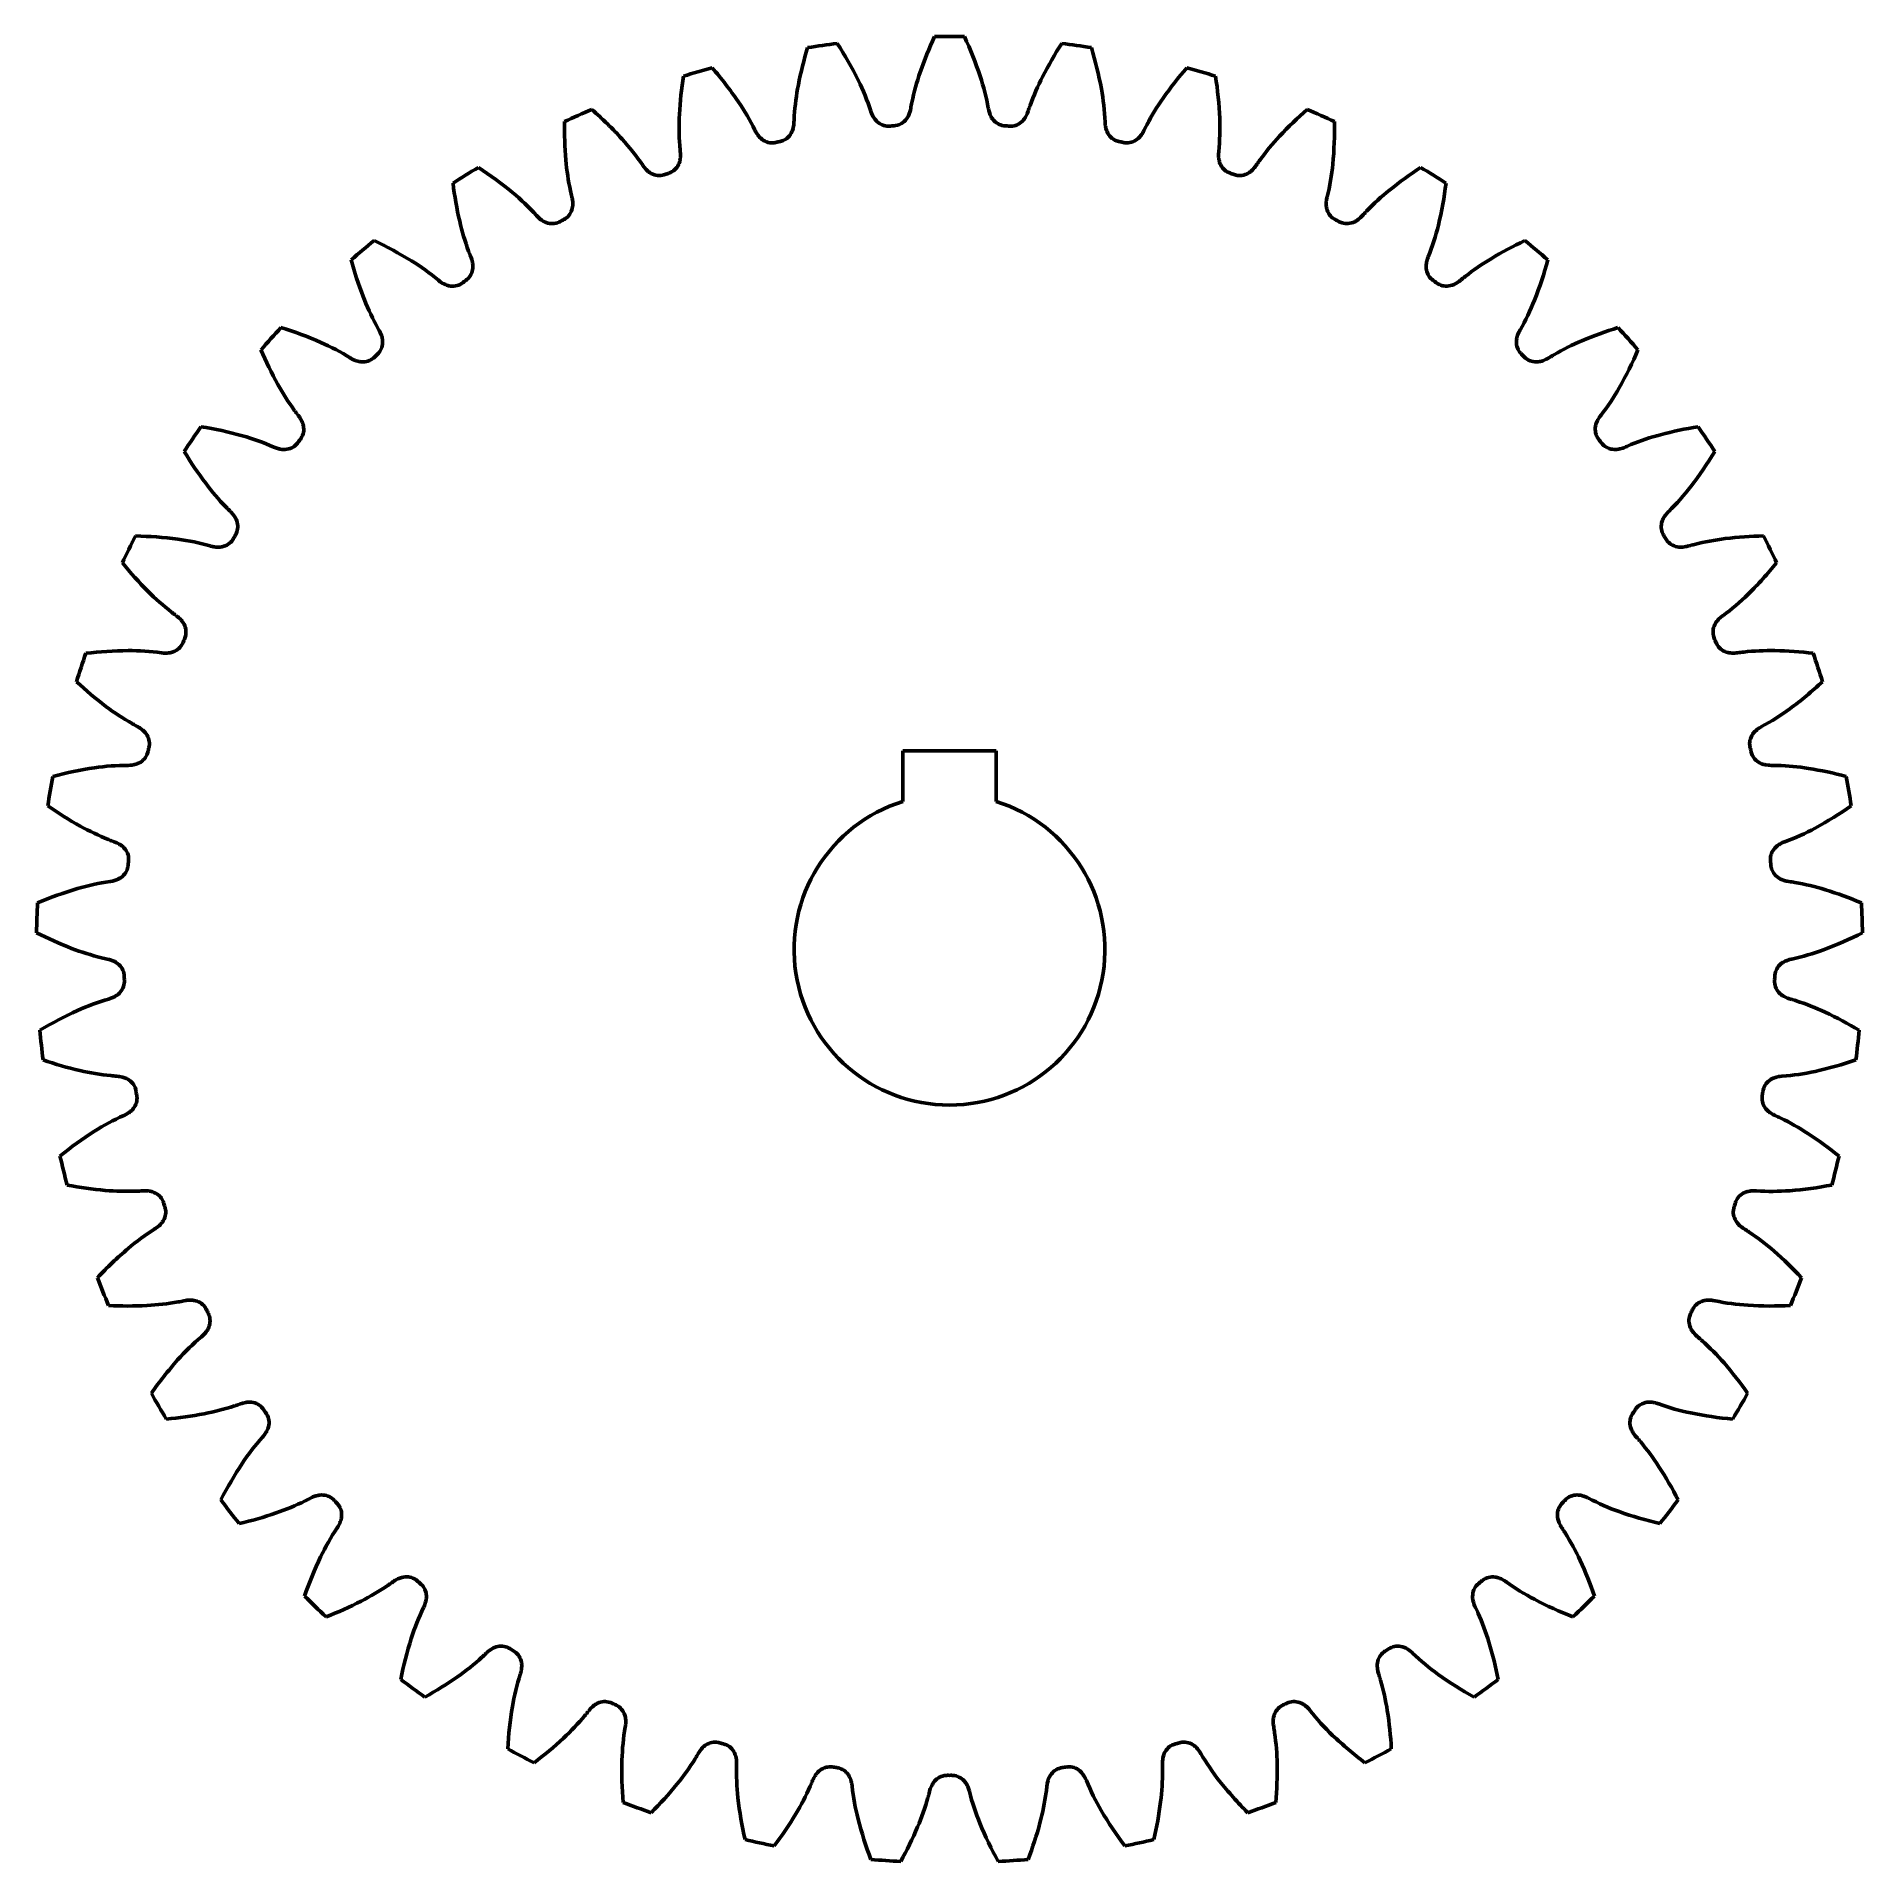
# Model space of a CAD drawing. Header units: millimetres. Extents: x 84.8 to 143.5, y 171.8 to 230.5.
import ezdxf

# ---------------------------------------------------------------- set-up
doc = ezdxf.new("R2010")
doc.units = ezdxf.units.MM
doc.linetypes.add('K5LT_BASIC', pattern=[0])
doc.layers.add('Системный слой', color=7, linetype='Continuous')

msp = doc.modelspace()

# ---------------------------------------------------------------- linework, layer by layer
at = {"layer": 'Системный слой', "color": 150, "linetype": 'K5LT_BASIC', "lineweight": 60}
for p, q in [((112.656, 207.558), (115.656, 207.558)), ((112.656, 205.927), (112.656, 207.558)), ((115.656, 207.558), (115.656, 205.927))]:
    msp.add_line(p, q, dxfattribs=at)
for points in [[(111.625, 228.133, 0.036254), (111.219, 229.125, 0.028482), (110.544, 230.31)], [(113.675, 230.529, 0.025653), (113.213, 229.383, 0.031524), (112.945, 228.414, 0.003784), (112.925, 228.319, 0.003768), (112.908, 228.223)], [(115.404, 228.223, 0.036254), (115.14, 229.261, 0.028482), (114.636, 230.529)], [(117.768, 230.31, 0.025653), (117.15, 229.24, 0.031524), (116.75, 228.318, 0.003784), (116.718, 228.226, 0.003768), (116.686, 228.133)], [(109.592, 230.176, 0.025653), (109.294, 228.978, 0.031524), (109.163, 227.98, 0.003784), (109.157, 227.883, 0.003768), (109.153, 227.785)], [(119.159, 227.785, 0.036254), (119.042, 228.851, 0.028482), (118.719, 230.176)], [(105.598, 229.259, 0.025653), (105.469, 228.03, 0.031524), (105.479, 227.025, 0.003784), (105.487, 226.927, 0.003768), (105.496, 226.83)], [(107.896, 227.518, 0.036254), (107.356, 228.444, 0.02848), (106.522, 229.523)], [(121.79, 229.523, 0.025651), (121.029, 228.55, 0.031524), (120.505, 227.692, 0.003784), (120.46, 227.606, 0.003768), (120.416, 227.518)], [(122.816, 226.83, 0.036254), (122.848, 227.901, 0.028482), (122.714, 229.259)], [(104.288, 226.39, 0.036254), (103.624, 227.232, 0.028482), (102.649, 228.185)], [(112.227, 227.65), (112.194, 227.649, -0.099798), (111.995, 227.687, -0.095292), (111.817, 227.803), (111.795, 227.826), (111.774, 227.851), (111.753, 227.876), (111.742, 227.891), (111.741, 227.892), (111.713, 227.936), (111.698, 227.963), (111.694, 227.969), (111.651, 228.062), (111.628, 228.123), (111.625, 228.133)], [(112.908, 228.223), (112.897, 228.167), (112.889, 228.134), (112.859, 228.042), (112.848, 228.016), (112.834, 227.983), (112.818, 227.953), (112.801, 227.924, -0.091932), (112.658, 227.766, -0.097713), (112.479, 227.677), (112.416, 227.665), (112.381, 227.661), (112.379, 227.661)], [(115.933, 227.661), (115.9, 227.664, -0.099798), (115.708, 227.73, -0.095292), (115.548, 227.87), (115.529, 227.895), (115.512, 227.922), (115.495, 227.951), (115.486, 227.967), (115.486, 227.968), (115.464, 228.015), (115.452, 228.044), (115.45, 228.051), (115.419, 228.149), (115.406, 228.213), (115.404, 228.223)], [(116.686, 228.133), (116.668, 228.08), (116.656, 228.048), (116.613, 227.961), (116.599, 227.936), (116.58, 227.906), (116.56, 227.878), (116.54, 227.852, -0.091932), (116.376, 227.716, -0.097713), (116.186, 227.653), (116.122, 227.649), (116.087, 227.65), (116.085, 227.65)], [(125.663, 228.185, 0.025653), (124.775, 227.327, 0.031524), (124.136, 226.55, 0.003784), (124.079, 226.471, 0.003768), (124.024, 226.39)], [(101.771, 227.794, 0.025653), (101.814, 226.56, 0.031524), (101.963, 225.565, 0.003784), (101.984, 225.47, 0.003768), (102.007, 225.375)], [(108.559, 227.124), (108.526, 227.118, -0.099798), (108.324, 227.128, -0.095292), (108.132, 227.219), (108.106, 227.238), (108.082, 227.259), (108.058, 227.282), (108.045, 227.295), (108.044, 227.296), (108.01, 227.336), (107.991, 227.36), (107.987, 227.365), (107.931, 227.451), (107.9, 227.509), (107.896, 227.518)], [(109.153, 227.785), (109.15, 227.729), (109.147, 227.695), (109.13, 227.6), (109.123, 227.572), (109.113, 227.538), (109.102, 227.506), (109.089, 227.475, -0.091932), (108.97, 227.299, -0.097713), (108.804, 227.186), (108.744, 227.164), (108.71, 227.156), (108.708, 227.155)], [(119.604, 227.155), (119.572, 227.163, -0.099798), (119.391, 227.255, -0.095292), (119.252, 227.416), (119.237, 227.444), (119.223, 227.473), (119.211, 227.504), (119.205, 227.521), (119.204, 227.522), (119.189, 227.572), (119.182, 227.602), (119.18, 227.609, -0.01447), (119.17, 227.66, -0.014901), (119.163, 227.71), (119.159, 227.775), (119.159, 227.785)], [(120.416, 227.518), (120.391, 227.468), (120.374, 227.438), (120.319, 227.358), (120.302, 227.336), (120.279, 227.309), (120.256, 227.284), (120.232, 227.261, -0.091932), (120.051, 227.148, -0.097713), (119.853, 227.112), (119.789, 227.117), (119.755, 227.123), (119.753, 227.124)], [(126.305, 225.375, 0.036254), (126.486, 226.431, 0.028482), (126.541, 227.794)], [(105.496, 226.83), (105.501, 226.774), (105.502, 226.74), (105.499, 226.643), (105.496, 226.615), (105.491, 226.58), (105.484, 226.546), (105.476, 226.514, -0.091932), (105.382, 226.323, -0.097713), (105.234, 226.188), (105.177, 226.158), (105.145, 226.145), (105.142, 226.144)], [(123.169, 226.144), (123.139, 226.156, -0.099798), (122.972, 226.273, -0.095292), (122.857, 226.451), (122.846, 226.481), (122.837, 226.512), (122.828, 226.544), (122.824, 226.562), (122.824, 226.563), (122.816, 226.615), (122.813, 226.645), (122.812, 226.652, -0.01447), (122.81, 226.704, -0.014901), (122.81, 226.755), (122.815, 226.82), (122.816, 226.83)], [(100.872, 224.772, 0.036254), (100.098, 225.513, 0.028482), (98.999, 226.32)], [(105, 226.092), (104.968, 226.082, -0.099798), (104.766, 226.064, -0.095292), (104.563, 226.127), (104.535, 226.142), (104.508, 226.16), (104.482, 226.179), (104.467, 226.19), (104.466, 226.191), (104.427, 226.225), (104.405, 226.247), (104.4, 226.252), (104.332, 226.329), (104.294, 226.382), (104.288, 226.39)], [(124.024, 226.39), (123.992, 226.344), (123.971, 226.317), (123.906, 226.245), (123.885, 226.226), (123.859, 226.202), (123.832, 226.181), (123.805, 226.161, -0.091932), (123.611, 226.075, -0.097713), (123.41, 226.067), (123.347, 226.081), (123.315, 226.091), (123.312, 226.092)], [(129.313, 226.32, 0.025653), (128.313, 225.594, 0.031524), (127.573, 224.914, 0.003784), (127.506, 224.844, 0.003768), (127.439, 224.772)], [(98.184, 225.811, 0.025651), (98.399, 224.595, 0.031524), (98.685, 223.631, 0.003784), (98.719, 223.54, 0.003768), (98.755, 223.448)], [(129.557, 223.448, 0.036254), (129.883, 224.469, 0.02848), (130.128, 225.811)], [(102.007, 225.375), (102.02, 225.32), (102.026, 225.286), (102.036, 225.19), (102.037, 225.162), (102.037, 225.126), (102.035, 225.092), (102.031, 225.059, -0.091932), (101.965, 224.857, -0.097713), (101.837, 224.702), (101.785, 224.665), (101.755, 224.648), (101.753, 224.647)], [(126.559, 224.647), (126.53, 224.663, -0.099798), (126.382, 224.801, -0.095292), (126.293, 224.994), (126.286, 225.025), (126.281, 225.057), (126.277, 225.09), (126.276, 225.108), (126.276, 225.109), (126.275, 225.162), (126.276, 225.192), (126.276, 225.199, -0.01447), (126.281, 225.251, -0.014901), (126.288, 225.301), (126.302, 225.365), (126.305, 225.375)], [(101.619, 224.575), (101.589, 224.561, -0.099798), (101.391, 224.515, -0.095292), (101.182, 224.549), (101.152, 224.56), (101.122, 224.574), (101.093, 224.589), (101.077, 224.598), (101.076, 224.599), (101.033, 224.627), (101.008, 224.645), (101.002, 224.65), (100.924, 224.717), (100.879, 224.764), (100.872, 224.772)], [(127.439, 224.772), (127.401, 224.73), (127.377, 224.706), (127.303, 224.644), (127.28, 224.628), (127.25, 224.608), (127.221, 224.59), (127.191, 224.575, -0.091932), (126.986, 224.516, -0.097713), (126.787, 224.536), (126.727, 224.559), (126.696, 224.574), (126.693, 224.575)], [(97.715, 222.693, 0.036254), (96.845, 223.319, 0.02848), (95.645, 223.966)], [(132.667, 223.966, 0.025651), (131.576, 223.386, 0.031524), (130.748, 222.816, 0.003784), (130.672, 222.755, 0.003768), (130.597, 222.693)], [(94.908, 223.348, 0.025653), (95.29, 222.174, 0.031524), (95.708, 221.259, 0.003784), (95.755, 221.173, 0.003768), (95.803, 221.088)], [(98.755, 223.448), (98.775, 223.396), (98.786, 223.363), (98.809, 223.27), (98.814, 223.242), (98.819, 223.206), (98.822, 223.172), (98.823, 223.139, -0.091932), (98.786, 222.929, -0.097713), (98.68, 222.759), (98.634, 222.715), (98.606, 222.693), (98.604, 222.692)], [(129.707, 222.692), (129.681, 222.712, -0.099798), (129.553, 222.87, -0.095292), (129.492, 223.073), (129.489, 223.105), (129.489, 223.137), (129.49, 223.17), (129.491, 223.188), (129.491, 223.19), (129.497, 223.241), (129.503, 223.271), (129.504, 223.278), (129.53, 223.378), (129.553, 223.439), (129.557, 223.448)], [(132.509, 221.088, 0.036254), (132.975, 222.054, 0.028482), (133.403, 223.348)], [(98.481, 222.602), (98.454, 222.584, -0.099798), (98.265, 222.511, -0.095292), (98.052, 222.515), (98.021, 222.523), (97.99, 222.532), (97.96, 222.543), (97.942, 222.55), (97.941, 222.551), (97.894, 222.573), (97.867, 222.587), (97.861, 222.59), (97.774, 222.646), (97.723, 222.686), (97.715, 222.693)], [(130.597, 222.693), (130.553, 222.657), (130.525, 222.637), (130.443, 222.586), (130.418, 222.573), (130.386, 222.557), (130.355, 222.544), (130.323, 222.533, -0.091932), (130.112, 222.503, -0.097713), (129.917, 222.551), (129.861, 222.582), (129.832, 222.601), (129.83, 222.602)], [(94.878, 220.195, 0.036254), (93.929, 220.694, 0.028482), (92.65, 221.168)], [(95.803, 221.088), (95.83, 221.039), (95.845, 221.008), (95.881, 220.919), (95.89, 220.892), (95.9, 220.857), (95.907, 220.824), (95.913, 220.791, -0.091932), (95.905, 220.578, -0.097713), (95.825, 220.395), (95.785, 220.345), (95.761, 220.32), (95.759, 220.318)], [(132.553, 220.318), (132.53, 220.342, -0.099798), (132.425, 220.515, -0.095292), (132.393, 220.725), (132.395, 220.757), (132.399, 220.789), (132.404, 220.822), (132.408, 220.84), (132.408, 220.841), (132.422, 220.891), (132.431, 220.92), (132.433, 220.927), (132.473, 221.022), (132.504, 221.079), (132.509, 221.088)], [(135.661, 221.168, 0.025653), (134.501, 220.745, 0.031524), (133.601, 220.296, 0.003784), (133.517, 220.246, 0.003768), (133.434, 220.195)], [(92.007, 220.454, 0.025653), (92.549, 219.343, 0.031524), (93.09, 218.496, 0.003784), (93.148, 218.418, 0.003768), (93.208, 218.34)], [(135.104, 218.34, 0.036254), (135.7, 219.231, 0.028482), (136.304, 220.454)], [(95.649, 220.212), (95.625, 220.19, -0.099798), (95.448, 220.091, -0.095292), (95.237, 220.066), (95.205, 220.069), (95.173, 220.074), (95.141, 220.081), (95.123, 220.085), (95.122, 220.086), (95.072, 220.101), (95.043, 220.111), (95.036, 220.114), (94.943, 220.157), (94.887, 220.19), (94.878, 220.195)], [(133.434, 220.195), (133.386, 220.166), (133.355, 220.15), (133.267, 220.111), (133.24, 220.101), (133.206, 220.09), (133.173, 220.082), (133.141, 220.075, -0.091932), (132.928, 220.075, -0.097713), (132.741, 220.149), (132.69, 220.187), (132.664, 220.211), (132.662, 220.212)], [(92.416, 217.327, 0.036254), (91.407, 217.689, 0.028482), (90.075, 217.98)], [(93.208, 218.34), (93.241, 218.295), (93.261, 218.267), (93.309, 218.183), (93.321, 218.157), (93.336, 218.125), (93.348, 218.093), (93.358, 218.061, -0.091932), (93.38, 217.849, -0.097713), (93.326, 217.656), (93.293, 217.601), (93.273, 217.573), (93.271, 217.571)], [(135.041, 217.571), (135.021, 217.598, -0.099798), (134.941, 217.784, -0.095292), (134.938, 217.997), (134.945, 218.028), (134.953, 218.059), (134.963, 218.091), (134.969, 218.108), (134.97, 218.109), (134.99, 218.157), (135.004, 218.185), (135.007, 218.191), (135.059, 218.279), (135.098, 218.332), (135.104, 218.34)], [(138.237, 217.98, 0.025653), (137.029, 217.723, 0.031524), (136.075, 217.404, 0.003784), (135.985, 217.366, 0.003768), (135.896, 217.327)], [(93.178, 217.451), (93.156, 217.426, -0.099798), (92.995, 217.303, -0.095292), (92.789, 217.249), (92.757, 217.248), (92.725, 217.248), (92.692, 217.25), (92.674, 217.252), (92.673, 217.252), (92.621, 217.261), (92.591, 217.267), (92.584, 217.269), (92.486, 217.298), (92.425, 217.323), (92.416, 217.327)], [(135.896, 217.327), (135.844, 217.305), (135.812, 217.293), (135.719, 217.267), (135.691, 217.261), (135.656, 217.255), (135.622, 217.251), (135.589, 217.248, -0.091932), (135.378, 217.278, -0.097713), (135.204, 217.378), (135.158, 217.423), (135.136, 217.449), (135.134, 217.451)], [(89.538, 217.183, 0.025651), (90.228, 216.159, 0.031524), (90.882, 215.395, 0.003784), (90.95, 215.326, 0.003768), (91.02, 215.257)], [(137.292, 215.257, 0.036254), (138.005, 216.057, 0.02848), (138.774, 217.183)], [(91.02, 215.257), (91.06, 215.218), (91.083, 215.192), (91.142, 215.116), (91.158, 215.092), (91.177, 215.062), (91.194, 215.032), (91.208, 215.002, -0.091932), (91.259, 214.795, -0.097713), (91.232, 214.597), (91.208, 214.537), (91.191, 214.507), (91.19, 214.505)], [(137.122, 214.505), (137.106, 214.534, -0.099798), (137.053, 214.73, -0.095292), (137.08, 214.94), (137.09, 214.971), (137.103, 215), (137.117, 215.03), (137.126, 215.046), (137.126, 215.048), (137.153, 215.092), (137.17, 215.118), (137.175, 215.123), (137.239, 215.204), (137.284, 215.25), (137.292, 215.257)], [(90.377, 214.144, 0.036254), (89.328, 214.362, 0.028482), (87.968, 214.465)], [(140.344, 214.465, 0.025653), (139.112, 214.379, 0.031524), (138.123, 214.195, 0.003784), (138.029, 214.17, 0.003768), (137.934, 214.144)], [(91.114, 214.373), (91.097, 214.345, -0.099798), (90.954, 214.201, -0.095292), (90.758, 214.119), (90.726, 214.113), (90.694, 214.109), (90.662, 214.107), (90.643, 214.106), (90.642, 214.106), (90.59, 214.107), (90.559, 214.109), (90.552, 214.11, -0.01447), (90.5, 214.116, -0.014901), (90.45, 214.125), (90.387, 214.141), (90.377, 214.144)], [(137.934, 214.144), (137.88, 214.129), (137.846, 214.122), (137.751, 214.109), (137.723, 214.107), (137.687, 214.106), (137.653, 214.107), (137.62, 214.109, -0.091932), (137.415, 214.168, -0.097713), (137.256, 214.291), (137.217, 214.342), (137.199, 214.371), (137.198, 214.373)], [(87.547, 213.601, 0.025653), (88.373, 212.683, 0.031524), (89.127, 212.018, 0.003784), (89.204, 211.958, 0.003768), (89.283, 211.9)], [(139.029, 211.9, 0.036254), (139.847, 212.593, 0.028482), (140.765, 213.601)], [(89.283, 211.9), (89.328, 211.866), (89.354, 211.844), (89.424, 211.777), (89.443, 211.756), (89.466, 211.729), (89.486, 211.701), (89.505, 211.674, -0.091932), (89.584, 211.476, -0.097713), (89.585, 211.276), (89.569, 211.213), (89.557, 211.181), (89.556, 211.179)], [(138.756, 211.179), (138.744, 211.21, -0.099798), (138.719, 211.411, -0.095292), (138.775, 211.616), (138.79, 211.644), (138.806, 211.672), (138.824, 211.699), (138.835, 211.714), (138.836, 211.715), (138.869, 211.756), (138.889, 211.779), (138.894, 211.784), (138.969, 211.854), (139.021, 211.894), (139.029, 211.9)], [(89.499, 211.038), (89.486, 211.007, -0.099798), (89.364, 210.845, -0.095292), (89.182, 210.736), (89.151, 210.726), (89.12, 210.718), (89.088, 210.711), (89.07, 210.708), (89.069, 210.707), (89.017, 210.701), (88.986, 210.699), (88.979, 210.699, -0.01447), (88.927, 210.698, -0.014901), (88.876, 210.7), (88.812, 210.707), (88.802, 210.708)], [(139.51, 210.708), (139.455, 210.701), (139.42, 210.699), (139.324, 210.699), (139.295, 210.701), (139.26, 210.705), (139.226, 210.71), (139.194, 210.717, -0.091932), (138.999, 210.804, -0.097713), (138.859, 210.948), (138.828, 211.004), (138.814, 211.035), (138.813, 211.038)], [(88.802, 210.708, 0.036254), (87.732, 210.778, 0.028482), (86.371, 210.691)], [(141.941, 210.691, 0.025653), (140.709, 210.777, 0.031524), (139.704, 210.732, 0.003784), (139.607, 210.721, 0.003768), (139.51, 210.708)], [(86.074, 209.777, 0.025653), (87.02, 208.983, 0.031524), (87.859, 208.429, 0.003784), (87.944, 208.381, 0.003768), (88.03, 208.334)], [(140.282, 208.334, 0.036254), (141.188, 208.906, 0.028482), (142.238, 209.777)], [(88.03, 208.334), (88.079, 208.307), (88.109, 208.289), (88.186, 208.232), (88.208, 208.214), (88.235, 208.19), (88.259, 208.165), (88.281, 208.141, -0.091932), (88.387, 207.956, -0.097713), (88.416, 207.757), (88.409, 207.694), (88.402, 207.66), (88.401, 207.657)], [(139.911, 207.657), (139.904, 207.69, -0.099798), (139.907, 207.893, -0.095292), (139.991, 208.088), (140.009, 208.114), (140.03, 208.139), (140.051, 208.164), (140.064, 208.177), (140.065, 208.178), (140.103, 208.213), (140.127, 208.233), (140.132, 208.238), (140.216, 208.297), (140.273, 208.329), (140.282, 208.334)], [(88.364, 207.51), (88.355, 207.478, -0.099798), (88.257, 207.3, -0.095292), (88.092, 207.167), (88.063, 207.153), (88.033, 207.141), (88.003, 207.129), (87.985, 207.123), (87.984, 207.123), (87.933, 207.109), (87.903, 207.103), (87.896, 207.102, -0.01447), (87.845, 207.094, -0.014901), (87.794, 207.089), (87.729, 207.087), (87.719, 207.087)], [(140.593, 207.087), (140.537, 207.088), (140.502, 207.09), (140.407, 207.103), (140.379, 207.109), (140.344, 207.118), (140.312, 207.128), (140.28, 207.14, -0.091932), (140.1, 207.253, -0.097713), (139.981, 207.415), (139.958, 207.474), (139.948, 207.508), (139.948, 207.51)], [(87.719, 207.087, 0.036254), (86.65, 207.007, 0.028482), (85.314, 206.731)], [(142.997, 206.731, 0.025653), (141.789, 206.988, 0.031524), (140.788, 207.084, 0.003784), (140.691, 207.086, 0.003768), (140.593, 207.087)], [(85.148, 205.785, 0.025653), (86.195, 205.13, 0.031524), (87.103, 204.698, 0.003784), (87.194, 204.662, 0.003768), (87.286, 204.628)], [(141.026, 204.628, 0.036254), (142.004, 205.069, 0.028482), (143.164, 205.785)], [(87.286, 204.628), (87.338, 204.608), (87.37, 204.594), (87.455, 204.549), (87.479, 204.534), (87.508, 204.514), (87.535, 204.493), (87.561, 204.472, -0.091932), (87.692, 204.304, -0.097713), (87.748, 204.111), (87.75, 204.047), (87.747, 204.012), (87.747, 204.01)], [(140.565, 204.01), (140.562, 204.043, -0.099798), (140.594, 204.243, -0.095292), (140.704, 204.425), (140.726, 204.448), (140.749, 204.47), (140.774, 204.491), (140.789, 204.503), (140.79, 204.504), (140.833, 204.534), (140.859, 204.55), (140.865, 204.553), (140.956, 204.601), (141.017, 204.625), (141.026, 204.628)], [(87.731, 203.859), (87.727, 203.826, -0.099798), (87.654, 203.636, -0.095292), (87.509, 203.482), (87.482, 203.463), (87.455, 203.447), (87.426, 203.431), (87.409, 203.423), (87.408, 203.422), (87.36, 203.402), (87.331, 203.392), (87.325, 203.389), (87.226, 203.362), (87.161, 203.351), (87.151, 203.35)], [(141.161, 203.35), (141.105, 203.358), (141.071, 203.365), (140.979, 203.392), (140.952, 203.402), (140.919, 203.415), (140.888, 203.43), (140.859, 203.446, -0.091932), (140.696, 203.583, -0.097713), (140.601, 203.76), (140.586, 203.822), (140.581, 203.856), (140.581, 203.859)], [(87.151, 203.35, 0.036254), (86.104, 203.122, 0.02848), (84.82, 202.663)], [(143.492, 202.663, 0.025651), (142.332, 203.085, 0.031524), (141.354, 203.319, 0.003784), (141.257, 203.335, 0.003768), (141.161, 203.35)], [(84.786, 201.703, 0.025653), (85.914, 201.2, 0.031524), (86.874, 200.899, 0.003784), (86.968, 200.876, 0.003768), (87.064, 200.855)], [(141.248, 200.855, 0.036254), (142.277, 201.155, 0.028481), (143.526, 201.703)], [(87.064, 200.855), (87.119, 200.842), (87.152, 200.833), (87.243, 200.8), (87.269, 200.788), (87.3, 200.772), (87.33, 200.756), (87.359, 200.738, -0.091932), (87.512, 200.59, -0.097713), (87.594, 200.407), (87.605, 200.344), (87.607, 200.309), (87.607, 200.307)], [(140.705, 200.307), (140.707, 200.34, -0.099798), (140.766, 200.534, -0.095292), (140.9, 200.698), (140.925, 200.718), (140.952, 200.737), (140.979, 200.754), (140.995, 200.764), (140.996, 200.764), (141.043, 200.788), (141.071, 200.8), (141.077, 200.803), (141.174, 200.837), (141.238, 200.853), (141.248, 200.855)], [(87.612, 200.155), (87.613, 200.122, -0.099798), (87.567, 199.924, -0.095292), (87.445, 199.75), (87.421, 199.729), (87.396, 199.708), (87.37, 199.689), (87.354, 199.679), (87.353, 199.678), (87.309, 199.651), (87.282, 199.637), (87.275, 199.633), (87.181, 199.593), (87.119, 199.573), (87.109, 199.57)], [(141.203, 199.57), (141.149, 199.586), (141.117, 199.598), (141.029, 199.637), (141.004, 199.651), (140.973, 199.669), (140.944, 199.687), (140.917, 199.707, -0.091932), (140.775, 199.866, -0.097713), (140.706, 200.054), (140.699, 200.118), (140.699, 200.152), (140.699, 200.155)], [(87.109, 199.57, 0.036254), (86.103, 199.199, 0.028482), (84.896, 198.565)], [(143.416, 198.565, 0.025653), (142.326, 199.145, 0.031524), (141.39, 199.513, 0.003784), (141.297, 199.542, 0.003768), (141.203, 199.57)], [(84.996, 197.61, 0.025653), (86.183, 197.269, 0.031524), (87.175, 197.104, 0.003784), (87.272, 197.095, 0.003768), (87.37, 197.087)], [(140.942, 197.087, 0.036254), (142.003, 197.241, 0.028482), (143.316, 197.61)], [(87.37, 197.087), (87.426, 197.082), (87.46, 197.078), (87.554, 197.058), (87.582, 197.05), (87.615, 197.039), (87.647, 197.026), (87.678, 197.013, -0.091932), (87.85, 196.887, -0.097713), (87.957, 196.718), (87.976, 196.656), (87.983, 196.623), (87.984, 196.62)], [(140.328, 196.62), (140.335, 196.653, -0.099798), (140.42, 196.837, -0.095292), (140.576, 196.981), (140.604, 196.997), (140.632, 197.012), (140.662, 197.025), (140.679, 197.032), (140.681, 197.033), (140.73, 197.05), (140.759, 197.058), (140.766, 197.06, -0.01447), (140.817, 197.072, -0.014901), (140.867, 197.08), (140.932, 197.087), (140.942, 197.087)], [(88.01, 196.47), (88.015, 196.438, -0.099798), (87.998, 196.235, -0.095292), (87.901, 196.047), (87.88, 196.022), (87.858, 195.998), (87.835, 195.975), (87.821, 195.963), (87.82, 195.962), (87.78, 195.929), (87.755, 195.911), (87.749, 195.907), (87.661, 195.854), (87.602, 195.825), (87.593, 195.821)], [(140.719, 195.821), (140.668, 195.845), (140.637, 195.861), (140.556, 195.912), (140.533, 195.929), (140.505, 195.951), (140.479, 195.974), (140.455, 195.997, -0.091932), (140.336, 196.174, -0.097713), (140.294, 196.37), (140.296, 196.434), (140.301, 196.468), (140.302, 196.47)], [(87.593, 195.821, 0.036254), (86.649, 195.314, 0.028482), (85.541, 194.518)], [(142.771, 194.518, 0.025653), (141.771, 195.245, 0.031524), (140.896, 195.739, 0.003784), (140.808, 195.781, 0.003768), (140.719, 195.821)], [(85.774, 193.586, 0.025651), (86.997, 193.414, 0.031524), (88.002, 193.389, 0.003784), (88.099, 193.393, 0.003768), (88.197, 193.399)], [(88.197, 193.399), (88.253, 193.402), (88.288, 193.402), (88.384, 193.395), (88.412, 193.391), (88.447, 193.385), (88.48, 193.377), (88.512, 193.368, -0.091932), (88.7, 193.268, -0.097713), (88.83, 193.115), (88.857, 193.057), (88.869, 193.024), (88.87, 193.022)], [(139.442, 193.022), (139.453, 193.053, -0.099798), (139.563, 193.223, -0.095292), (139.737, 193.344), (139.767, 193.357), (139.798, 193.367), (139.829, 193.377), (139.847, 193.381), (139.848, 193.381), (139.9, 193.391), (139.93, 193.395), (139.937, 193.396, -0.01447), (139.989, 193.401, -0.014901), (140.039, 193.402), (140.105, 193.4), (140.115, 193.399)], [(140.115, 193.399, 0.036254), (141.187, 193.404, 0.02848), (142.538, 193.586)], [(88.917, 192.877), (88.926, 192.845, -0.099798), (88.937, 192.643, -0.095292), (88.867, 192.442), (88.851, 192.415), (88.832, 192.388), (88.812, 192.363), (88.8, 192.348), (88.799, 192.347), (88.764, 192.309), (88.742, 192.288), (88.737, 192.283), (88.657, 192.218), (88.603, 192.182), (88.594, 192.177)], [(139.718, 192.177), (139.67, 192.207), (139.642, 192.227), (139.569, 192.289), (139.548, 192.309), (139.524, 192.335), (139.501, 192.361), (139.481, 192.387, -0.091932), (139.388, 192.578, -0.097713), (139.373, 192.779), (139.384, 192.842), (139.394, 192.875), (139.395, 192.877)], [(88.594, 192.177, 0.036254), (87.73, 191.542, 0.02848), (86.744, 190.601)], [(141.568, 190.601, 0.025651), (140.68, 191.459, 0.031524), (139.881, 192.07, 0.003784), (139.8, 192.124, 0.003768), (139.718, 192.177)], [(87.104, 189.71, 0.025653), (88.339, 189.71, 0.031524), (89.338, 189.824, 0.003784), (89.434, 189.842, 0.003768), (89.53, 189.862)], [(89.53, 189.862), (89.585, 189.873), (89.619, 189.877), (89.715, 189.884), (89.743, 189.884), (89.779, 189.883), (89.813, 189.88), (89.846, 189.875, -0.091932), (90.046, 189.802, -0.097713), (90.196, 189.668), (90.231, 189.615), (90.247, 189.584), (90.248, 189.582)], [(138.063, 189.582), (138.079, 189.611, -0.099798), (138.212, 189.765, -0.095292), (138.401, 189.86), (138.432, 189.868), (138.464, 189.874), (138.496, 189.879), (138.515, 189.881), (138.516, 189.881), (138.568, 189.884), (138.599, 189.884), (138.606, 189.884, -0.01447), (138.658, 189.881, -0.014901), (138.708, 189.875), (138.772, 189.864), (138.782, 189.862)], [(138.782, 189.862, 0.036254), (139.845, 189.717, 0.028482), (141.208, 189.71)], [(90.315, 189.445), (90.329, 189.415, -0.099798), (90.368, 189.216, -0.095292), (90.327, 189.008), (90.314, 188.978), (90.299, 188.949), (90.283, 188.921), (90.273, 188.905), (90.272, 188.904), (90.242, 188.861), (90.224, 188.837), (90.219, 188.832), (90.149, 188.756), (90.101, 188.713), (90.093, 188.706)], [(138.219, 188.706), (138.176, 188.743), (138.151, 188.767), (138.087, 188.839), (138.07, 188.861), (138.049, 188.89), (138.03, 188.919), (138.014, 188.948, -0.091932), (137.948, 189.15, -0.097713), (137.961, 189.351), (137.982, 189.411), (137.996, 189.443), (137.997, 189.445)], [(90.093, 188.706, 0.036254), (89.325, 187.958, 0.028482), (88.48, 186.888)], [(139.832, 186.888, 0.025653), (139.072, 187.862, 0.031524), (138.366, 188.578, 0.003784), (138.293, 188.643, 0.003768), (138.219, 188.706)], [(88.96, 186.056, 0.025653), (90.183, 186.228, 0.031524), (91.157, 186.481, 0.003784), (91.249, 186.512, 0.003768), (91.341, 186.544)], [(91.341, 186.544), (91.394, 186.563), (91.427, 186.572), (91.522, 186.592), (91.55, 186.596), (91.585, 186.6), (91.62, 186.601), (91.653, 186.601, -0.091932), (91.861, 186.557, -0.097713), (92.028, 186.445), (92.07, 186.397), (92.091, 186.369), (92.092, 186.367)], [(92.177, 186.241), (92.195, 186.213, -0.099798), (92.261, 186.021, -0.095292), (92.249, 185.809), (92.241, 185.779), (92.23, 185.748), (92.218, 185.718), (92.211, 185.701), (92.21, 185.699), (92.187, 185.653), (92.171, 185.627), (92.168, 185.62), (92.109, 185.536), (92.067, 185.486), (92.06, 185.479)], [(136.252, 185.479), (136.215, 185.521), (136.194, 185.548), (136.14, 185.628), (136.125, 185.653), (136.109, 185.684), (136.095, 185.715), (136.082, 185.746, -0.091932), (136.045, 185.956, -0.097713), (136.086, 186.152), (136.115, 186.21), (136.133, 186.239), (136.135, 186.241)], [(136.22, 186.367), (136.239, 186.394, -0.099798), (136.392, 186.527, -0.095292), (136.593, 186.596), (136.625, 186.599), (136.657, 186.601), (136.69, 186.601), (136.708, 186.601), (136.71, 186.601), (136.762, 186.596), (136.792, 186.592), (136.799, 186.591, -0.01447), (136.85, 186.581, -0.014901), (136.899, 186.568), (136.961, 186.548), (136.971, 186.544)], [(136.971, 186.544, 0.036254), (138.002, 186.253, 0.028482), (139.352, 186.056)], [(92.06, 185.479, 0.036254), (91.404, 184.631, 0.028482), (90.715, 183.454)], [(137.596, 183.454, 0.025653), (136.979, 184.524, 0.031524), (136.38, 185.331, 0.003784), (136.317, 185.405, 0.003768), (136.252, 185.479)], [(91.307, 182.696, 0.025651), (92.494, 183.037, 0.031524), (93.423, 183.422, 0.003784), (93.51, 183.466, 0.003768), (93.597, 183.511)], [(93.597, 183.511), (93.647, 183.537), (93.679, 183.551), (93.769, 183.584), (93.797, 183.592), (93.831, 183.6), (93.865, 183.607), (93.898, 183.611, -0.091932), (94.11, 183.596, -0.097713), (94.291, 183.509), (94.34, 183.467), (94.364, 183.442), (94.365, 183.44)], [(94.467, 183.328), (94.489, 183.302, -0.099798), (94.581, 183.122, -0.095292), (94.599, 182.91), (94.594, 182.878), (94.588, 182.847), (94.581, 182.815), (94.576, 182.797), (94.575, 182.796), (94.558, 182.746), (94.547, 182.718), (94.544, 182.711), (94.498, 182.62), (94.463, 182.564), (94.457, 182.556)], [(133.855, 182.556), (133.824, 182.603), (133.807, 182.633), (133.764, 182.72), (133.754, 182.746), (133.742, 182.78), (133.732, 182.812), (133.724, 182.845, -0.091932), (133.717, 183.057, -0.097713), (133.785, 183.246), (133.821, 183.299), (133.843, 183.326), (133.845, 183.328)], [(133.946, 183.44), (133.969, 183.464, -0.099798), (134.139, 183.575, -0.095292), (134.348, 183.615), (134.38, 183.614), (134.412, 183.611), (134.445, 183.607), (134.463, 183.604), (134.464, 183.604), (134.515, 183.592), (134.544, 183.583), (134.551, 183.581), (134.647, 183.545), (134.706, 183.516), (134.715, 183.511)], [(134.715, 183.511, 0.036254), (135.696, 183.08, 0.02848), (137.005, 182.696)], [(94.457, 182.556, 0.036254), (93.925, 181.625, 0.028482), (93.407, 180.364)], [(134.904, 180.364, 0.025653), (134.442, 181.509, 0.031524), (133.961, 182.392, 0.003784), (133.909, 182.474, 0.003768), (133.855, 182.556)], [(96.253, 180.822), (96.299, 180.854), (96.328, 180.873), (96.413, 180.918), (96.439, 180.929), (96.472, 180.942), (96.505, 180.953), (96.537, 180.963, -0.091932), (96.749, 180.977, -0.097713), (96.94, 180.916), (96.995, 180.881), (97.022, 180.86), (97.024, 180.859)], [(131.288, 180.859), (131.314, 180.879, -0.099798), (131.498, 180.965, -0.095292), (131.71, 180.976), (131.741, 180.97), (131.773, 180.963), (131.805, 180.954), (131.822, 180.949), (131.823, 180.948), (131.872, 180.929), (131.9, 180.917), (131.906, 180.914), (131.997, 180.865), (132.051, 180.828), (132.059, 180.822)], [(94.099, 179.696, 0.025653), (95.227, 180.199, 0.031524), (96.093, 180.71, 0.003784), (96.173, 180.765, 0.003768), (96.253, 180.822)], [(97.14, 180.761), (97.165, 180.739, -0.099798), (97.282, 180.573, -0.095292), (97.329, 180.366), (97.329, 180.334), (97.327, 180.301), (97.324, 180.269), (97.321, 180.251), (97.321, 180.249), (97.311, 180.198), (97.304, 180.168), (97.302, 180.162), (97.269, 180.064), (97.242, 180.005), (97.238, 179.996)], [(131.074, 179.996), (131.05, 180.046), (131.037, 180.078), (131.008, 180.17), (131.001, 180.198), (130.993, 180.233), (130.988, 180.266), (130.985, 180.3, -0.091932), (131.007, 180.511, -0.097713), (131.101, 180.689), (131.144, 180.736), (131.17, 180.759), (131.172, 180.761)], [(132.059, 180.822, 0.036254), (132.97, 180.258, 0.028482), (134.213, 179.696)], [(97.238, 179.996, 0.036254), (96.841, 179, 0.028482), (96.503, 177.678)], [(131.809, 177.678, 0.025653), (131.51, 178.877, 0.031524), (131.157, 179.819, 0.003784), (131.116, 179.907, 0.003768), (131.074, 179.996)], [(99.258, 178.528), (99.299, 178.567), (99.325, 178.589), (99.403, 178.645), (99.427, 178.66), (99.458, 178.678), (99.489, 178.694), (99.519, 178.707, -0.091932), (99.727, 178.751, -0.097713), (99.925, 178.717), (99.983, 178.69), (100.013, 178.673), (100.016, 178.672)], [(100.144, 178.591), (100.172, 178.573, -0.099798), (100.311, 178.425, -0.095292), (100.386, 178.226), (100.391, 178.195), (100.394, 178.162), (100.395, 178.13), (100.395, 178.111), (100.395, 178.11), (100.392, 178.058), (100.389, 178.027), (100.388, 178.02, -0.01447), (100.38, 177.969, -0.014901), (100.369, 177.919), (100.351, 177.857), (100.348, 177.847)], [(127.964, 177.847), (127.948, 177.901), (127.939, 177.934), (127.923, 178.029), (127.92, 178.057), (127.917, 178.093), (127.917, 178.127), (127.918, 178.16, -0.091932), (127.97, 178.367, -0.097713), (128.087, 178.53), (128.137, 178.571), (128.165, 178.59), (128.167, 178.591)], [(128.296, 178.672), (128.325, 178.689, -0.099798), (128.519, 178.748, -0.095292), (128.73, 178.729), (128.761, 178.719), (128.791, 178.708), (128.821, 178.695), (128.838, 178.687), (128.839, 178.686), (128.884, 178.661), (128.91, 178.644), (128.916, 178.64), (128.999, 178.579), (129.047, 178.535), (129.054, 178.528)], [(97.281, 177.114, 0.025653), (98.328, 177.768, 0.031524), (99.115, 178.395, 0.003784), (99.187, 178.461, 0.003768), (99.258, 178.528)], [(129.054, 178.528, 0.036254), (129.879, 177.843, 0.028482), (131.031, 177.114)], [(100.348, 177.847, 0.036254), (100.093, 176.806, 0.028482), (99.943, 175.45)], [(128.369, 175.45, 0.025653), (128.24, 176.679, 0.031524), (128.021, 177.66, 0.003784), (127.994, 177.754, 0.003768), (127.964, 177.847)], [(102.552, 176.675), (102.587, 176.719), (102.61, 176.744), (102.68, 176.811), (102.701, 176.83), (102.73, 176.851), (102.758, 176.871), (102.786, 176.888, -0.091932), (102.986, 176.961, -0.097713), (103.187, 176.955), (103.248, 176.937), (103.28, 176.924), (103.283, 176.923)], [(103.421, 176.861), (103.451, 176.846, -0.099798), (103.609, 176.719, -0.095292), (103.711, 176.533), (103.72, 176.502), (103.728, 176.471), (103.734, 176.439), (103.736, 176.42), (103.737, 176.419), (103.741, 176.367), (103.742, 176.336), (103.742, 176.329, -0.01447), (103.741, 176.277, -0.014901), (103.737, 176.227), (103.728, 176.162), (103.726, 176.152)], [(124.586, 176.152), (124.577, 176.208), (124.573, 176.242), (124.57, 176.338), (124.571, 176.367), (124.573, 176.402), (124.578, 176.436), (124.584, 176.469, -0.091932), (124.664, 176.666, -0.097713), (124.802, 176.811), (124.857, 176.845), (124.888, 176.86), (124.89, 176.861)], [(125.029, 176.923), (125.06, 176.935, -0.099798), (125.26, 176.967, -0.095292), (125.467, 176.919), (125.496, 176.905), (125.524, 176.889), (125.552, 176.872), (125.567, 176.862), (125.569, 176.861), (125.61, 176.83), (125.634, 176.81), (125.639, 176.805), (125.712, 176.733), (125.754, 176.683), (125.76, 176.675)], [(100.791, 174.999, 0.025653), (101.738, 175.793, 0.031524), (102.429, 176.523, 0.003784), (102.491, 176.598, 0.003768), (102.552, 176.675)], [(125.76, 176.675, 0.036254), (126.481, 175.882, 0.028482), (127.521, 174.999)], [(103.726, 176.152, 0.036254), (103.619, 175.086, 0.02848), (103.659, 173.722)], [(106.072, 175.298), (106.101, 175.346), (106.12, 175.375), (106.18, 175.451), (106.199, 175.472), (106.224, 175.498), (106.249, 175.521), (106.274, 175.542, -0.091932), (106.462, 175.642, -0.097713), (106.662, 175.664), (106.725, 175.654), (106.759, 175.646), (106.761, 175.645)], [(121.551, 175.645), (121.583, 175.653, -0.099798), (121.786, 175.657, -0.095292), (121.983, 175.581), (122.01, 175.563), (122.036, 175.543), (122.061, 175.523), (122.075, 175.51), (122.076, 175.509), (122.113, 175.472), (122.133, 175.45), (122.138, 175.444), (122.2, 175.362), (122.235, 175.307), (122.24, 175.298)], [(124.653, 173.722, 0.025651), (124.696, 174.957, 0.031524), (124.616, 175.959, 0.003784), (124.602, 176.056, 0.003768), (124.586, 176.152)], [(104.562, 173.394, 0.025653), (105.389, 174.312, 0.031524), (105.972, 175.131, 0.003784), (106.023, 175.214, 0.003768), (106.072, 175.298)], [(106.907, 175.603), (106.939, 175.593, -0.099798), (107.113, 175.489, -0.095292), (107.24, 175.319), (107.253, 175.29), (107.265, 175.26), (107.275, 175.229), (107.281, 175.211), (107.281, 175.21), (107.293, 175.159), (107.298, 175.129), (107.299, 175.122, -0.01447), (107.305, 175.07, -0.014901), (107.308, 175.019), (107.308, 174.954), (107.308, 174.944)], [(121.004, 174.944), (121.003, 175), (121.004, 175.034), (121.014, 175.13), (121.019, 175.158), (121.027, 175.193), (121.036, 175.226), (121.046, 175.258, -0.091932), (121.153, 175.442, -0.097713), (121.31, 175.566), (121.369, 175.592), (121.402, 175.603), (121.404, 175.603)], [(122.24, 175.298, 0.036254), (122.843, 174.412, 0.028482), (123.75, 173.394)], [(107.308, 174.944, 0.036254), (107.35, 173.873, 0.028482), (107.579, 172.528)], [(109.75, 174.425), (109.772, 174.477), (109.787, 174.508), (109.835, 174.591), (109.851, 174.615), (109.872, 174.643), (109.894, 174.67), (109.916, 174.695, -0.091932), (110.088, 174.819, -0.097713), (110.283, 174.869), (110.347, 174.868), (110.381, 174.865), (110.384, 174.864)], [(110.534, 174.843), (110.567, 174.838, -0.099798), (110.754, 174.759, -0.095292), (110.904, 174.608), (110.921, 174.581), (110.936, 174.553), (110.951, 174.523), (110.959, 174.507), (110.959, 174.505), (110.978, 174.457), (110.987, 174.427), (110.989, 174.421, -0.01447), (111.003, 174.37, -0.014901), (111.013, 174.321), (111.022, 174.256), (111.023, 174.246)], [(113.513, 174.072), (113.528, 174.126), (113.538, 174.159), (113.574, 174.248), (113.587, 174.274), (113.604, 174.305), (113.621, 174.334), (113.64, 174.362, -0.091932), (113.794, 174.51, -0.097713), (113.979, 174.586), (114.043, 174.594), (114.077, 174.595), (114.08, 174.595)], [(114.232, 174.595), (114.265, 174.594, -0.099798), (114.461, 174.542, -0.095292), (114.63, 174.414), (114.651, 174.389), (114.67, 174.364), (114.689, 174.337), (114.699, 174.321), (114.7, 174.32), (114.725, 174.274), (114.738, 174.247), (114.741, 174.24), (114.778, 174.144), (114.796, 174.082), (114.799, 174.072)], [(117.289, 174.246), (117.296, 174.302), (117.302, 174.336), (117.325, 174.429), (117.334, 174.456), (117.346, 174.49), (117.36, 174.521), (117.374, 174.551, -0.091932), (117.506, 174.719, -0.097713), (117.679, 174.82), (117.741, 174.837), (117.775, 174.843), (117.777, 174.843)], [(117.928, 174.864), (117.961, 174.868, -0.099798), (118.162, 174.844, -0.095292), (118.348, 174.74), (118.372, 174.719), (118.394, 174.696), (118.417, 174.672), (118.429, 174.658), (118.429, 174.657), (118.461, 174.615), (118.478, 174.59), (118.482, 174.584), (118.532, 174.494), (118.558, 174.434), (118.562, 174.425)], [(120.732, 172.528, 0.025653), (120.947, 173.745, 0.031524), (121.008, 174.749, 0.003784), (121.007, 174.846, 0.003768), (121.004, 174.944)], [(108.519, 172.329, 0.025653), (109.21, 173.353, 0.031524), (109.674, 174.245, 0.003784), (109.712, 174.334, 0.003768), (109.75, 174.425)], [(111.023, 174.246, 0.036254), (111.214, 173.191, 0.028482), (111.628, 171.892)], [(112.586, 171.825, 0.025651), (113.128, 172.935, 0.031524), (113.463, 173.883, 0.003784), (113.489, 173.977, 0.003768), (113.513, 174.072)], [(114.799, 174.072, 0.036254), (115.134, 173.054, 0.02848), (115.725, 171.825)], [(116.684, 171.892, 0.025653), (117.066, 173.067, 0.031524), (117.265, 174.052, 0.003784), (117.278, 174.149, 0.003768), (117.289, 174.246)], [(118.562, 174.425, 0.036254), (119.036, 173.463, 0.028482), (119.793, 172.329)]]:
    msp.add_lwpolyline(points, format="xyb", dxfattribs=at)
for radius, start, end in [(29.375, 97.0628, 98.9372), (29.375, 89.0628, 90.9372), (29.375, 81.0628, 82.9372), (29.375, 105.0628, 106.9372), (29.375, 73.0628, 74.9372), (29.375, 113.0628, 114.9372), (29.375, 65.0628, 66.9372), (26.562, 93.83612, 94.16388), (26.562, 85.83612, 86.16388), (26.562, 101.83612, 102.16388), (26.562, 77.83612, 78.16388), (29.375, 121.0628, 122.9372), (29.375, 57.0628, 58.9372), (26.562, 109.83612, 110.16388), (26.562, 69.83612, 70.16388), (26.562, 117.83612, 118.16388), (26.562, 61.83612, 62.16388), (29.375, 129.0628, 130.9372), (29.375, 49.0628, 50.9372), (26.562, 125.83612, 126.16388), (26.562, 53.83612, 54.16388), (29.375, 137.0628, 138.9372), (29.375, 41.0628, 42.9372), (26.562, 133.83612, 134.16388), (26.562, 45.83612, 46.16388), (29.375, 145.0628, 146.9372), (29.375, 33.0628, 34.9372), (26.562, 141.83612, 142.16388), (26.562, 37.83612, 38.16388), (29.375, 153.0628, 154.9372), (26.562, 149.83612, 150.16388), (26.562, 29.83612, 30.16388), (29.375, 25.0628, 26.9372), (26.562, 157.83612, 158.16388), (26.562, 21.83612, 22.16388), (29.375, 161.0628, 162.9372), (29.375, 17.0628, 18.9372), (26.562, 165.83612, 166.16388), (26.562, 13.83612, 14.16388), (29.375, 169.0628, 170.9372), (29.375, 9.0628, 10.9372), (5, 107.4576, 72.5424), (26.562, 173.83612, 174.16388), (26.562, 5.83612, 6.16388), (29.375, 177.0628, 178.9372), (29.375, 1.0628, 2.9372), (26.562, 181.83612, 182.16388), (26.562, 357.83612, 358.16388), (29.375, 185.0628, 186.9372), (29.375, 353.0628, 354.9372), (26.563, 189.83612, 190.16388), (26.562, 349.83612, 350.16388), (29.375, 193.0628, 194.9372), (29.375, 345.0628, 346.9372), (26.562, 197.83612, 198.16388), (26.562, 341.83612, 342.16388), (29.375, 201.0628, 202.9372), (29.375, 337.0628, 338.9372), (26.562, 205.83612, 206.16388), (26.562, 333.83612, 334.16388), (29.375, 209.0628, 210.9372), (29.375, 329.0628, 330.9372), (26.562, 213.83612, 214.16388), (26.562, 325.83612, 326.16388), (29.375, 217.0628, 218.9372), (26.562, 221.83612, 222.16388), (26.562, 317.83612, 318.16388), (29.375, 321.0628, 322.9372), (29.375, 225.0628, 226.9372), (26.562, 229.83612, 230.16388), (26.562, 309.83612, 310.16388), (29.375, 313.0628, 314.9372), (26.562, 237.83612, 238.16388), (26.562, 301.83612, 302.16388), (29.375, 233.0628, 234.9372), (29.375, 305.0628, 306.9372), (26.562, 245.83612, 246.16388), (26.562, 293.83612, 294.16388), (26.562, 253.83612, 254.16388), (26.562, 285.83612, 286.16388), (29.375, 241.0628, 242.9372), (29.375, 297.0628, 298.9372), (26.562, 261.83612, 262.16388), (26.562, 269.83612, 270.16388), (26.562, 277.83612, 278.16388), (29.375, 249.0628, 250.9372), (29.375, 289.0628, 290.9372), (29.375, 257.0628, 258.9372), (29.375, 281.0628, 282.9372), (29.375, 265.0628, 266.9372), (29.375, 273.0628, 274.9372)]:
    msp.add_arc((114.156, 201.158), radius, start, end, dxfattribs=at)

doc.saveas('drawing.dxf')
